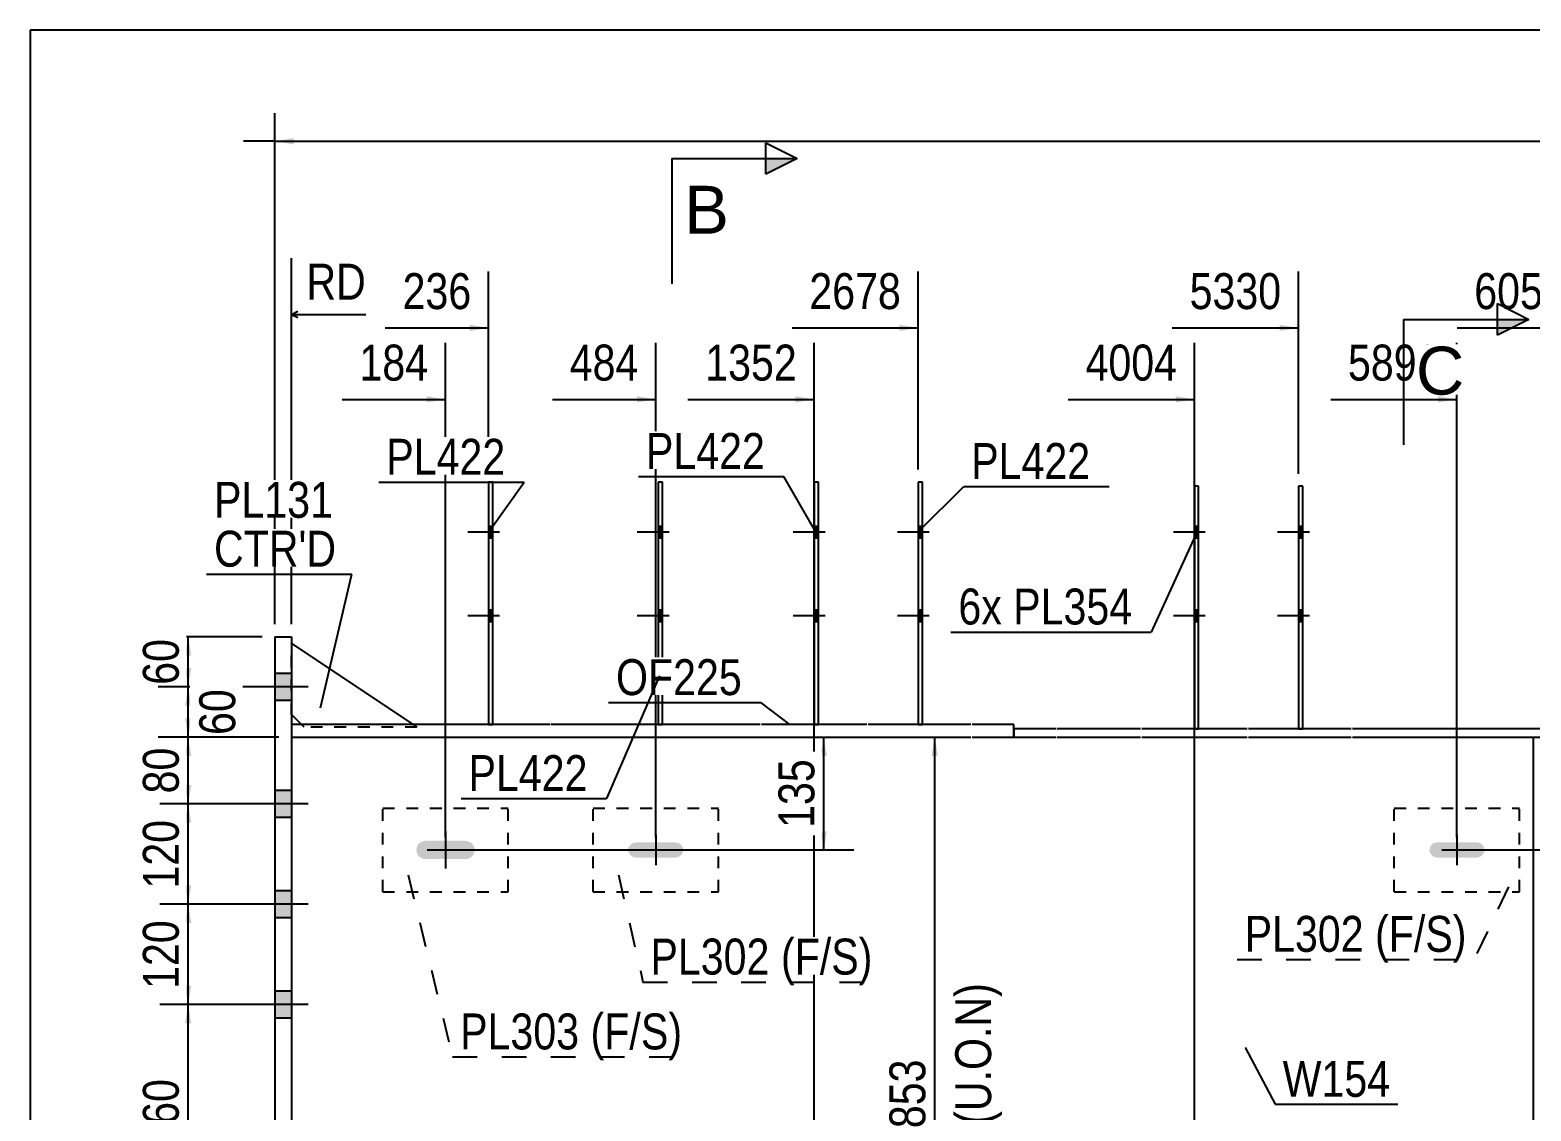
# Model space of a CAD drawing. Header units: millimetres. Extents: x -23 to 379, y -191 to 86.
# Drawn here: x -20.9 to 98.9, y 0.2 to 86.4 of the extents above; entities that cross this region are included whole.
import ezdxf

# ---------------------------------------------------------------- set-up
doc = ezdxf.new("R2010")
doc.units = ezdxf.units.MM
doc.linetypes.add('DXK_LINE_DOT1', pattern=[1.8814, 0.9407, -0.9407])
doc.linetypes.add('DXK_LINE_DOT2', pattern=[3.9198, 1.9599, -1.9599])
doc.styles.add('Arial', font='ARIAL.TTF', dxfattribs={"height": 0.2})
doc.styles.add('Arial Narrow', font='ARIALN.TTF', dxfattribs={"height": 0.2})

# ---------------------------------------------------------------- blocks, each defined once
blk = doc.blocks.new('Unknown-623515289-1211')
at = {"color": 5, "linetype": 'Continuous'}
for p, q in [((379.15, 86.38), (-20.85, 86.38)), ((-20.85, 86.38), (-20.85, -190.62))]:
    blk.add_line(p, q, dxfattribs=at)
blk = doc.blocks.new('Bolt-623515289-1319 - 1232')
at = {"linetype": 'Continuous'}
blk.add_hatch(color=3, dxfattribs=at).paths.add_polyline_path([(31.2, 20.77), (31.25, 21), (31.2, 21.23), (31.07, 21.43), (30.88, 21.56), (30.65, 21.6), (27.45, 21.6), (27.22, 21.56), (27.03, 21.43), (26.9, 21.23), (26.85, 21), (26.9, 20.77), (27.03, 20.58), (27.22, 20.45), (27.45, 20.4), (30.65, 20.4), (30.88, 20.45), (31.07, 20.58)])
at = {"color": 3, "linetype": 'Continuous'}
for p, q in [((29.05, 22.2), (29.05, 19.8)), ((27.85, 21), (30.25, 21))]:
    blk.add_line(p, q, dxfattribs=at)
blk = doc.blocks.new('Part-623515289-1740 - 1232')
at = {"color": 7, "linetype": 'DXK_LINE_DOT1'}
for p, q in [((0, 30), (0, -30)), ((0, 30), (20.62, 30)), ((20.72, 30), (37.38, 30)), ((37.48, 30), (45.88, 30)), ((45.98, 30), (54.18, 30)), ((54.28, 30), (60.95, 30)), ((61.05, 30), (67.72, 30)), ((67.82, 30), (76.22, 30)), ((76.32, 30), (84.52, 30)), ((84.62, 30), (99.03, 30)), ((0, -30), (20.62, -30)), ((20.72, -30), (37.38, -30)), ((37.48, -30), (45.88, -30)), ((45.98, -30), (54.18, -30)), ((54.28, -30), (60.95, -30)), ((61.05, -30), (67.72, -30)), ((67.82, -30), (76.22, -30)), ((76.32, -30), (84.52, -30)), ((84.62, -30), (99.03, -30))]:
    blk.add_line(p, q, dxfattribs=at)
at = {"color": 2, "linetype": 'Continuous'}
blk.add_line((99.03, 30), (99.03, -30), dxfattribs=at)
blk = doc.blocks.new('Bolt-623515289-1316 - 1232')
at = {"linetype": 'Continuous'}
for points in [[(72.35, 45.87), (72.35, 46.8), (72.02, 46.8), (72.02, 45.87)], [(72.35, 45.87), (72.35, 46.8), (72.02, 46.8), (72.02, 45.87)], [(72.35, 39.2), (72.35, 40.13), (72.02, 40.13), (72.02, 39.2)], [(72.35, 39.2), (72.35, 40.13), (72.02, 40.13), (72.02, 39.2)]]:
    blk.add_hatch(color=3, dxfattribs=at).paths.add_polyline_path(points)
at = {"color": 3, "linetype": 'Continuous'}
for p, q in [((72.35, 46.8), (72.02, 46.8)), ((72.35, 46.8), (72.02, 46.8)), ((72.88, 46.33), (70.35, 46.33)), ((72.88, 46.33), (70.35, 46.33)), ((72.35, 45.87), (72.02, 45.87)), ((72.35, 45.87), (72.02, 45.87)), ((72.88, 39.67), (70.35, 39.67)), ((72.88, 39.67), (70.35, 39.67)), ((72.35, 40.13), (72.02, 40.13)), ((72.35, 40.13), (72.02, 40.13)), ((72.35, 39.2), (72.02, 39.2)), ((72.35, 39.2), (72.02, 39.2))]:
    blk.add_line(p, q, dxfattribs=at)
blk = doc.blocks.new('Bolt-623515289-1317 - 1232')
at = {"linetype": 'Continuous'}
for points in [[(42.02, 45.87), (42.02, 46.8), (41.68, 46.8), (41.68, 45.87)], [(42.02, 45.87), (42.02, 46.8), (41.68, 46.8), (41.68, 45.87)], [(42.02, 39.2), (42.02, 40.13), (41.68, 40.13), (41.68, 39.2)], [(42.02, 39.2), (42.02, 40.13), (41.68, 40.13), (41.68, 39.2)]]:
    blk.add_hatch(color=3, dxfattribs=at).paths.add_polyline_path(points)
at = {"color": 3, "linetype": 'Continuous'}
for p, q in [((42.02, 46.8), (41.68, 46.8)), ((42.02, 46.8), (41.68, 46.8)), ((42.55, 46.33), (40.02, 46.33)), ((42.55, 46.33), (40.02, 46.33)), ((42.02, 45.87), (41.68, 45.87)), ((42.02, 45.87), (41.68, 45.87)), ((42.55, 39.67), (40.02, 39.67)), ((42.55, 39.67), (40.02, 39.67)), ((42.02, 40.13), (41.68, 40.13)), ((42.02, 40.13), (41.68, 40.13)), ((42.02, 39.2), (41.68, 39.2)), ((42.02, 39.2), (41.68, 39.2))]:
    blk.add_line(p, q, dxfattribs=at)
blk = doc.blocks.new('Bolt-623515289-1318 - 1232')
at = {"linetype": 'Continuous'}
blk.add_hatch(color=3, dxfattribs=at).paths.add_polyline_path([(14.56, 20.72), (14.62, 21), (14.56, 21.28), (14.4, 21.52), (14.16, 21.68), (13.88, 21.73), (10.68, 21.73), (10.4, 21.68), (10.16, 21.52), (10.01, 21.28), (9.95, 21), (10.01, 20.72), (10.16, 20.48), (10.4, 20.32), (10.68, 20.27), (13.88, 20.27), (14.16, 20.32), (14.4, 20.48)])
at = {"color": 3, "linetype": 'Continuous'}
for p, q in [((12.28, 22.47), (12.28, 19.53)), ((10.82, 21), (13.75, 21))]:
    blk.add_line(p, q, dxfattribs=at)
blk = doc.blocks.new('Bolt-623515289-1320 - 1232')
at = {"linetype": 'Continuous'}
blk.add_hatch(color=3, dxfattribs=at).paths.add_polyline_path([(95.1, 20.77), (95.15, 21), (95.1, 21.23), (94.97, 21.42), (94.78, 21.56), (94.55, 21.6), (91.35, 21.6), (91.12, 21.56), (90.93, 21.42), (90.8, 21.23), (90.75, 21), (90.8, 20.77), (90.93, 20.58), (91.12, 20.45), (91.35, 20.4), (94.55, 20.4), (94.78, 20.45), (94.97, 20.58)])
at = {"color": 3, "linetype": 'Continuous'}
for p, q in [((92.95, 22.2), (92.95, 19.8)), ((91.75, 21), (94.15, 21))]:
    blk.add_line(p, q, dxfattribs=at)
blk = doc.blocks.new('Bolt-623515289-1321 - 1232')
at = {"linetype": 'Continuous'}
for points in [[(-1.33, 35.07), (-1.33, 32.93), (0, 32.93), (0, 35.07)], [(-1.33, 35.07), (-1.33, 32.93), (0, 32.93), (0, 35.07)], [(-1.33, 25.73), (-1.33, 23.6), (0, 23.6), (0, 25.73)], [(-1.33, 25.73), (-1.33, 23.6), (0, 23.6), (0, 25.73)], [(-1.33, 17.73), (-1.33, 15.6), (0, 15.6), (0, 17.73)], [(-1.33, 17.73), (-1.33, 15.6), (0, 15.6), (0, 17.73)], [(-1.33, 9.73), (-1.33, 7.6), (0, 7.6), (0, 9.73)], [(-1.33, 9.73), (-1.33, 7.6), (0, 7.6), (0, 9.73)], [(-1.33, -7.6), (-1.33, -9.73), (0, -9.73), (0, -7.6)], [(-1.33, -7.6), (-1.33, -9.73), (0, -9.73), (0, -7.6)], [(-1.33, -15.6), (-1.33, -17.73), (0, -17.73), (0, -15.6)], [(-1.33, -15.6), (-1.33, -17.73), (0, -17.73), (0, -15.6)], [(-1.33, -23.6), (-1.33, -25.73), (0, -25.73), (0, -23.6)], [(-1.33, -23.6), (-1.33, -25.73), (0, -25.73), (0, -23.6)], [(-1.33, -32.93), (-1.33, -35.07), (0, -35.07), (0, -32.93)], [(-1.33, -32.93), (-1.33, -35.07), (0, -35.07), (0, -32.93)]]:
    blk.add_hatch(color=3, dxfattribs=at).paths.add_polyline_path(points)
at = {"color": 3, "linetype": 'Continuous'}
for p, q in [((0, 35.07), (-1.33, 35.07)), ((0, 35.07), (-1.33, 35.07)), ((1.32, 34), (-6.67, 34)), ((1.32, 34), (-6.67, 34)), ((0, 32.93), (-1.33, 32.93)), ((0, 32.93), (-1.33, 32.93)), ((0, 25.73), (-1.33, 25.73)), ((0, 25.73), (-1.33, 25.73)), ((1.32, 24.67), (-6.67, 24.67)), ((1.32, 24.67), (-6.67, 24.67)), ((0, 23.6), (-1.33, 23.6)), ((0, 23.6), (-1.33, 23.6)), ((0, 17.73), (-1.33, 17.73)), ((0, 17.73), (-1.33, 17.73)), ((1.32, 16.67), (-6.67, 16.67)), ((1.32, 16.67), (-6.67, 16.67)), ((0, 15.6), (-1.33, 15.6)), ((0, 15.6), (-1.33, 15.6)), ((0, 9.73), (-1.33, 9.73)), ((0, 9.73), (-1.33, 9.73)), ((1.32, 8.67), (-6.67, 8.67)), ((1.32, 8.67), (-6.67, 8.67)), ((0, 7.6), (-1.33, 7.6)), ((0, 7.6), (-1.33, 7.6)), ((0, -7.6), (-1.33, -7.6)), ((0, -7.6), (-1.33, -7.6)), ((1.32, -8.67), (-6.67, -8.67)), ((1.32, -8.67), (-6.67, -8.67)), ((0, -9.73), (-1.33, -9.73)), ((0, -9.73), (-1.33, -9.73)), ((1.32, -16.67), (-6.67, -16.67)), ((1.32, -16.67), (-6.67, -16.67)), ((0, -15.6), (-1.33, -15.6)), ((0, -15.6), (-1.33, -15.6)), ((0, -17.73), (-1.33, -17.73)), ((0, -17.73), (-1.33, -17.73)), ((0, -23.6), (-1.33, -23.6)), ((0, -23.6), (-1.33, -23.6)), ((1.32, -24.67), (-6.67, -24.67)), ((1.32, -24.67), (-6.67, -24.67)), ((0, -25.73), (-1.33, -25.73)), ((0, -25.73), (-1.33, -25.73)), ((0, -32.93), (-1.33, -32.93)), ((0, -32.93), (-1.33, -32.93)), ((1.32, -34), (-6.67, -34)), ((1.32, -34), (-6.67, -34)), ((0, -35.07), (-1.33, -35.07)), ((0, -35.07), (-1.33, -35.07))]:
    blk.add_line(p, q, dxfattribs=at)
blk = doc.blocks.new('Part-623515289-1345 - 1232')
at = {"color": 2, "linetype": 'Continuous'}
for p, q in [((20.62, 31), (0, 31)), ((0, 30), (20.62, 30)), ((37.38, 31), (20.72, 31)), ((20.72, 30), (37.38, 30)), ((45.88, 31), (37.48, 31)), ((37.48, 30), (45.88, 30)), ((54.18, 31), (45.98, 31)), ((45.98, 30), (54.18, 30)), ((57.62, 31), (54.28, 31)), ((54.28, 30), (57.62, 30)), ((57.62, 30), (57.62, 31))]:
    blk.add_line(p, q, dxfattribs=at)
at = {"color": 7, "linetype": 'DXK_LINE_DOT1'}
blk.add_line((0, 31), (0, 30), dxfattribs=at)
blk = doc.blocks.new('Part-623515289-1367 - 1232')
at = {"color": 2, "linetype": 'Continuous'}
for p, q in [((57.62, 30.67), (57.62, 30)), ((60.95, 30.67), (57.62, 30.67)), ((57.62, 30), (60.95, 30)), ((67.72, 30.67), (61.05, 30.67)), ((61.05, 30), (67.72, 30)), ((76.22, 30.67), (67.82, 30.67)), ((67.82, 30), (76.22, 30)), ((84.52, 30.67), (76.32, 30.67)), ((76.32, 30), (84.52, 30)), ((121.33, 30.67), (84.62, 30.67)), ((84.62, 30), (121.33, 30)), ((129.63, 30.67), (121.43, 30.67)), ((121.43, 30), (129.63, 30)), ((138.13, 30.67), (129.73, 30.67)), ((129.73, 30), (138.13, 30)), ((146.43, 30.67), (138.23, 30.67)), ((138.23, 30), (146.43, 30)), ((149.87, 30.67), (146.53, 30.67)), ((146.53, 30), (149.87, 30))]:
    blk.add_line(p, q, dxfattribs=at)
at = {"color": 7, "linetype": 'DXK_LINE_DOT1'}
blk.add_line((149.87, 30), (149.87, 30.67), dxfattribs=at)
blk = doc.blocks.new('Part-623515289-1722 - 1232')
at = {"color": 7, "linetype": 'DXK_LINE_DOT1'}
for p, q in [((87.95, 17.67), (87.95, 24.33)), ((87.95, 24.33), (97.95, 24.33)), ((97.95, 17.67), (97.95, 24.33)), ((87.95, 17.67), (97.95, 17.67))]:
    blk.add_line(p, q, dxfattribs=at)
blk = doc.blocks.new('Part-623515289-1661 - 1232')
at = {"color": 2, "linetype": 'Continuous'}
for p, q in [((-1.33, 38), (0, 38)), ((-1.33, 38), (-1.33, -38)), ((0, 38), (0, -38)), ((-1.33, -38), (0, -38))]:
    blk.add_line(p, q, dxfattribs=at)
blk = doc.blocks.new('Part-623515289-1839 - 1232')
at = {"color": 2, "linetype": 'Continuous'}
for p, q in [((16.05, 50.33), (15.72, 50.33)), ((15.72, 50.33), (15.72, 31)), ((16.05, 31), (16.05, 50.33))]:
    blk.add_line(p, q, dxfattribs=at)
at = {"color": 7, "linetype": 'DXK_LINE_DOT1'}
blk.add_line((15.72, 31), (16.05, 31), dxfattribs=at)
blk = doc.blocks.new('Part-623515289-1844 - 1232')
at = {"color": 2, "linetype": 'Continuous'}
for p, q in [((50.32, 50.33), (49.98, 50.33)), ((49.98, 50.33), (49.98, 31)), ((50.32, 31), (50.32, 50.33))]:
    blk.add_line(p, q, dxfattribs=at)
at = {"color": 7, "linetype": 'DXK_LINE_DOT1'}
blk.add_line((49.98, 31), (50.32, 31), dxfattribs=at)
blk = doc.blocks.new('Part-623515289-1849 - 1232')
at = {"color": 2, "linetype": 'Continuous'}
for p, q in [((80.65, 50), (80.32, 50)), ((80.32, 50), (80.32, 30.67)), ((80.65, 30.67), (80.65, 50))]:
    blk.add_line(p, q, dxfattribs=at)
at = {"color": 7, "linetype": 'DXK_LINE_DOT1'}
blk.add_line((80.32, 30.67), (80.65, 30.67), dxfattribs=at)
blk = doc.blocks.new('Part-623515289-1896 - 1232')
at = {"color": 2, "linetype": 'Continuous'}
for p, q in [((72.35, 50), (72.02, 50)), ((72.02, 50), (72.02, 30.67)), ((72.35, 30.67), (72.35, 50))]:
    blk.add_line(p, q, dxfattribs=at)
at = {"color": 7, "linetype": 'DXK_LINE_DOT1'}
blk.add_line((72.02, 30.67), (72.35, 30.67), dxfattribs=at)
blk = doc.blocks.new('Part-623515289-1901 - 1232')
at = {"color": 2, "linetype": 'Continuous'}
for p, q in [((42.02, 50.33), (41.68, 50.33)), ((41.68, 50.33), (41.68, 31)), ((42.02, 31), (42.02, 50.33))]:
    blk.add_line(p, q, dxfattribs=at)
at = {"color": 7, "linetype": 'DXK_LINE_DOT1'}
blk.add_line((41.68, 31), (42.02, 31), dxfattribs=at)
blk = doc.blocks.new('Part-623515289-1923 - 1232')
at = {"color": 7, "linetype": 'DXK_LINE_DOT1'}
for p, q in [((7.28, 17.67), (7.28, 24.33)), ((7.28, 24.33), (17.28, 24.33)), ((17.28, 17.67), (17.28, 24.33)), ((7.28, 17.67), (17.28, 17.67))]:
    blk.add_line(p, q, dxfattribs=at)
blk = doc.blocks.new('Part-623515289-1928 - 1232')
at = {"color": 7, "linetype": 'DXK_LINE_DOT1'}
for p, q in [((24.05, 17.67), (24.05, 24.33)), ((24.05, 24.33), (34.05, 24.33)), ((34.05, 17.67), (34.05, 24.33)), ((24.05, 17.67), (34.05, 17.67))]:
    blk.add_line(p, q, dxfattribs=at)
blk = doc.blocks.new('Bolt-623515289-1929 - 1232')
at = {"linetype": 'Continuous'}
for points in [[(80.65, 45.87), (80.65, 46.8), (80.32, 46.8), (80.32, 45.87)], [(80.65, 45.87), (80.65, 46.8), (80.32, 46.8), (80.32, 45.87)], [(80.65, 39.2), (80.65, 40.13), (80.32, 40.13), (80.32, 39.2)], [(80.65, 39.2), (80.65, 40.13), (80.32, 40.13), (80.32, 39.2)]]:
    blk.add_hatch(color=3, dxfattribs=at).paths.add_polyline_path(points)
at = {"color": 3, "linetype": 'Continuous'}
for p, q in [((80.65, 46.8), (80.32, 46.8)), ((80.65, 46.8), (80.32, 46.8)), ((81.18, 46.33), (78.65, 46.33)), ((81.18, 46.33), (78.65, 46.33)), ((80.65, 45.87), (80.32, 45.87)), ((80.65, 45.87), (80.32, 45.87)), ((81.18, 39.67), (78.65, 39.67)), ((81.18, 39.67), (78.65, 39.67)), ((80.65, 40.13), (80.32, 40.13)), ((80.65, 40.13), (80.32, 40.13)), ((80.65, 39.2), (80.32, 39.2)), ((80.65, 39.2), (80.32, 39.2))]:
    blk.add_line(p, q, dxfattribs=at)
blk = doc.blocks.new('Bolt-623515289-1930 - 1232')
at = {"linetype": 'Continuous'}
for points in [[(50.32, 45.87), (50.32, 46.8), (49.98, 46.8), (49.98, 45.87)], [(50.32, 45.87), (50.32, 46.8), (49.98, 46.8), (49.98, 45.87)], [(50.32, 39.2), (50.32, 40.13), (49.98, 40.13), (49.98, 39.2)], [(50.32, 39.2), (50.32, 40.13), (49.98, 40.13), (49.98, 39.2)]]:
    blk.add_hatch(color=3, dxfattribs=at).paths.add_polyline_path(points)
at = {"color": 3, "linetype": 'Continuous'}
for p, q in [((50.32, 46.8), (49.98, 46.8)), ((50.32, 46.8), (49.98, 46.8)), ((50.85, 46.33), (48.32, 46.33)), ((50.85, 46.33), (48.32, 46.33)), ((50.32, 45.87), (49.98, 45.87)), ((50.32, 45.87), (49.98, 45.87)), ((50.85, 39.67), (48.32, 39.67)), ((50.85, 39.67), (48.32, 39.67)), ((50.32, 40.13), (49.98, 40.13)), ((50.32, 40.13), (49.98, 40.13)), ((50.32, 39.2), (49.98, 39.2)), ((50.32, 39.2), (49.98, 39.2))]:
    blk.add_line(p, q, dxfattribs=at)
blk = doc.blocks.new('Bolt-623515289-1931 - 1232')
at = {"linetype": 'Continuous'}
for points in [[(16.05, 45.87), (16.05, 46.8), (15.72, 46.8), (15.72, 45.87)], [(16.05, 45.87), (16.05, 46.8), (15.72, 46.8), (15.72, 45.87)], [(16.05, 39.2), (16.05, 40.13), (15.72, 40.13), (15.72, 39.2)], [(16.05, 39.2), (16.05, 40.13), (15.72, 40.13), (15.72, 39.2)]]:
    blk.add_hatch(color=3, dxfattribs=at).paths.add_polyline_path(points)
at = {"color": 3, "linetype": 'Continuous'}
for p, q in [((16.05, 46.8), (15.72, 46.8)), ((16.05, 46.8), (15.72, 46.8)), ((16.58, 46.33), (14.05, 46.33)), ((16.58, 46.33), (14.05, 46.33)), ((16.05, 45.87), (15.72, 45.87)), ((16.05, 45.87), (15.72, 45.87)), ((16.58, 39.67), (14.05, 39.67)), ((16.58, 39.67), (14.05, 39.67)), ((16.05, 40.13), (15.72, 40.13)), ((16.05, 40.13), (15.72, 40.13)), ((16.05, 39.2), (15.72, 39.2)), ((16.05, 39.2), (15.72, 39.2))]:
    blk.add_line(p, q, dxfattribs=at)
blk = doc.blocks.new('Part-623515289-9012 - 1232')
at = {"color": 2, "linetype": 'Continuous'}
for p, q in [((0, 37.47), (9.7, 31)), ((0, 31.8), (0.8, 31))]:
    blk.add_line(p, q, dxfattribs=at)
at = {"color": 7, "linetype": 'DXK_LINE_DOT1'}
for p, q in [((0, 31.8), (0, 37.47)), ((1, 30.8), (0.8, 31)), ((10, 30.8), (1, 30.8)), ((9.7, 31), (10, 30.8))]:
    blk.add_line(p, q, dxfattribs=at)
blk = doc.blocks.new('Part-623515289-12748 - 1232')
at = {"color": 2, "linetype": 'Continuous'}
for p, q in [((29.58, 50.33), (29.25, 50.33)), ((29.25, 50.33), (29.25, 31)), ((29.58, 31), (29.58, 50.33))]:
    blk.add_line(p, q, dxfattribs=at)
at = {"color": 7, "linetype": 'DXK_LINE_DOT1'}
blk.add_line((29.25, 31), (29.58, 31), dxfattribs=at)
blk = doc.blocks.new('Bolt-623515289-12749 - 1232')
at = {"linetype": 'Continuous'}
for points in [[(29.58, 45.87), (29.58, 46.8), (29.25, 46.8), (29.25, 45.87)], [(29.58, 45.87), (29.58, 46.8), (29.25, 46.8), (29.25, 45.87)], [(29.58, 39.2), (29.58, 40.13), (29.25, 40.13), (29.25, 39.2)], [(29.58, 39.2), (29.58, 40.13), (29.25, 40.13), (29.25, 39.2)]]:
    blk.add_hatch(color=3, dxfattribs=at).paths.add_polyline_path(points)
at = {"color": 3, "linetype": 'Continuous'}
for p, q in [((29.58, 46.8), (29.25, 46.8)), ((29.58, 46.8), (29.25, 46.8)), ((30.12, 46.33), (27.58, 46.33)), ((30.12, 46.33), (27.58, 46.33)), ((29.58, 45.87), (29.25, 45.87)), ((29.58, 45.87), (29.25, 45.87)), ((30.12, 39.67), (27.58, 39.67)), ((30.12, 39.67), (27.58, 39.67)), ((29.58, 40.13), (29.25, 40.13)), ((29.58, 40.13), (29.25, 40.13)), ((29.58, 39.2), (29.25, 39.2)), ((29.58, 39.2), (29.25, 39.2))]:
    blk.add_line(p, q, dxfattribs=at)
blk = doc.blocks.new('StraightDimension-623515289-12072 - 1232')
at = {"linetype": 'Continuous'}
blk.add_hatch(color=7, dxfattribs=at).paths.add_polyline_path([(10.78, 57.18), (12.28, 56.93), (10.78, 56.68)])
at = {"color": 7, "linetype": 'Continuous'}
for p, q in [((0.5, 63.43), (0, 63.68)), ((5.93, 63.68), (0, 63.68)), ((12.28, 22), (12.28, 61.43)), ((4.05, 56.93), (12.28, 56.93))]:
    blk.add_line(p, q, dxfattribs=at)
at = {"color": 0, "linetype": 'Continuous'}
blk.add_wipeout([(6.53, 64.28), (6.53, 68.48), (0.59, 68.48), (0.59, 64.28)], dxfattribs=at)
at = {"color": 0}
blk.add_wipeout([(11.51, 57.83), (11.51, 62.03), (4.82, 62.03), (4.82, 57.83)], dxfattribs=at)
at = {"color": 7, "linetype": 'Continuous'}
for p, q in [((0, 39), (0, 68.18)), ((0.5, 63.93), (0, 63.68))]:
    blk.add_line(p, q, dxfattribs=at)
at = {"color": 3, "linetype": 'Continuous', "style": 'Arial Narrow'}
blk.add_text('RD', height=2.863, dxfattribs=at).set_placement((1.19, 64.88))
at = {"color": 3, "style": 'Arial Narrow'}
blk.add_text('184', height=2.863, dxfattribs=at).set_placement((5.42, 58.43))
blk = doc.blocks.new('StraightDimension-623515289-12071 - 1232')
at = {"linetype": 'Continuous'}
blk.add_hatch(color=7, dxfattribs=at).paths.add_polyline_path([(14.22, 62.88), (15.72, 62.63), (14.22, 62.38)])
at = {"color": 7, "linetype": 'Continuous'}
for p, q in [((15.72, 51.33), (15.72, 67.13)), ((7.48, 62.63), (15.72, 62.63))]:
    blk.add_line(p, q, dxfattribs=at)
at = {"color": 0}
blk.add_wipeout([(14.94, 63.53), (14.94, 67.73), (8.26, 67.73), (8.26, 63.53)], dxfattribs=at)
at = {"color": 3, "style": 'Arial Narrow'}
blk.add_text('236', height=2.863, dxfattribs=at).set_placement((8.86, 64.13))
blk = doc.blocks.new('StraightDimension-623515289-12068 - 1232')
at = {"linetype": 'Continuous'}
blk.add_hatch(color=7, dxfattribs=at).paths.add_polyline_path([(48.48, 62.88), (49.98, 62.63), (48.48, 62.38)])
at = {"color": 7, "linetype": 'Continuous'}
for p, q in [((49.98, 51.33), (49.98, 67.13)), ((39.92, 62.63), (49.98, 62.63))]:
    blk.add_line(p, q, dxfattribs=at)
at = {"color": 0}
blk.add_wipeout([(49.21, 63.53), (49.21, 67.73), (40.7, 67.73), (40.7, 63.53)], dxfattribs=at)
at = {"color": 3, "style": 'Arial Narrow'}
blk.add_text('2678', height=2.863, dxfattribs=at).set_placement((41.3, 64.13))
blk = doc.blocks.new('StraightDimension-623515289-7501 - 1232')
at = {"linetype": 'Continuous'}
for points in [[(-8.49, 36.5), (-8.24, 38), (-7.99, 36.5)], [(-7.99, 35.5), (-8.24, 34), (-8.49, 35.5)]]:
    blk.add_hatch(color=7, dxfattribs=at).paths.add_polyline_path(points)
at = {"color": 7, "linetype": 'Continuous'}
for p, q in [((-2.33, 38), (-10.49, 38)), ((-8.24, 34), (-8.24, 38)), ((-1, 34), (-10.49, 34))]:
    blk.add_line(p, q, dxfattribs=at)
at = {"color": 0}
blk.add_wipeout([(-8.39, 38.43), (-12.59, 38.43), (-12.59, 33.57), (-8.39, 33.57)], dxfattribs=at)
at = {"color": 3, "style": 'Arial Narrow'}
blk.add_text('60', height=2.863, rotation=90.0002, dxfattribs=at).set_placement((-8.99, 34.17))
blk = doc.blocks.new('StraightDimension-623515289-7506 - 1232')
at = {"linetype": 'Continuous'}
for points in [[(-8.49, 7.17), (-8.24, 8.67), (-7.99, 7.17)], [(-7.99, -7.17), (-8.24, -8.67), (-8.49, -7.17)]]:
    blk.add_hatch(color=7, dxfattribs=at).paths.add_polyline_path(points)
at = {"color": 7, "linetype": 'Continuous'}
for p, q in [((-1, 8.67), (-10.49, 8.67)), ((-8.24, -8.67), (-8.24, 8.67)), ((-1, -8.67), (-10.49, -8.67))]:
    blk.add_line(p, q, dxfattribs=at)
at = {"color": 0}
blk.add_wipeout([(-8.39, 3.34), (-12.59, 3.34), (-12.59, -3.34), (-8.39, -3.34)], dxfattribs=at)
at = {"color": 3, "style": 'Arial Narrow'}
blk.add_text('260', height=2.863, rotation=90.0002, dxfattribs=at).set_placement((-8.99, -2.74))
blk = doc.blocks.new('StraightDimension-623515289-12069 - 1232')
at = {"linetype": 'Continuous'}
blk.add_hatch(color=7, dxfattribs=at).paths.add_polyline_path([(40.18, 57.18), (41.68, 56.93), (40.18, 56.68)])
at = {"color": 7, "linetype": 'Continuous'}
for p, q in [((41.68, -24.33), (41.68, 61.43)), ((31.62, 56.93), (41.68, 56.93))]:
    blk.add_line(p, q, dxfattribs=at)
at = {"color": 0}
blk.add_wipeout([(40.91, 57.83), (40.91, 62.03), (32.4, 62.03), (32.4, 57.83)], dxfattribs=at)
at = {"color": 3, "style": 'Arial Narrow'}
blk.add_text('1352', height=2.863, dxfattribs=at).set_placement((33, 58.43))
blk = doc.blocks.new('StraightDimension-623515289-2644 - 1232')
at = {"linetype": 'Continuous'}
blk.add_hatch(color=7, dxfattribs=at).paths.add_polyline_path([(0.17, 77.26), (-1.33, 77.51), (0.17, 77.76)])
at = {"color": 7, "linetype": 'Continuous'}
for p, q in [((-1.33, 39), (-1.33, 79.76)), ((-1.33, 77.51), (-3.83, 77.51)), ((-1.33, 77.51), (350.63, 77.51))]:
    blk.add_line(p, q, dxfattribs=at)
blk = doc.blocks.new('StraightDimension-623515289-2198 - 1232')
at = {"linetype": 'Continuous'}
for points in [[(51.05, 28.5), (51.3, 30), (51.55, 28.5)], [(51.55, -25.37), (51.3, -26.87), (51.05, -25.37)]]:
    blk.add_hatch(color=7, dxfattribs=at).paths.add_polyline_path(points)
at = {"color": 7, "linetype": 'Continuous'}
for p, q in [((43.42, 30), (53.7, 30)), ((51.3, -26.87), (51.3, 30)), ((43.4, -26.87), (53.7, -26.87))]:
    blk.add_line(p, q, dxfattribs=at)
at = {"color": 0, "linetype": 'Continuous'}
blk.add_wipeout([(56.4, 11.02), (52.2, 11.02), (52.2, -7.89), (56.4, -7.89)], dxfattribs=at)
at = {"color": 3, "linetype": 'Continuous', "style": 'Arial Narrow'}
blk.add_text('TYP(U.O.N)', height=2.863, rotation=90.0002, dxfattribs=at).set_placement((55.8, -7.29))
at = {"color": 0}
blk.add_wipeout([(51.15, 4.91), (46.95, 4.91), (46.95, -1.78), (51.15, -1.78)], dxfattribs=at)
at = {"color": 3, "style": 'Arial Narrow'}
blk.add_text('853', height=2.863, rotation=90.0002, dxfattribs=at).set_placement((50.55, -1.18))
blk = doc.blocks.new('StraightDimension-623515289-2211 - 1232')
at = {"linetype": 'Continuous'}
for points in [[(42.2, 28.5), (42.45, 30), (42.7, 28.5)], [(42.7, 22.5), (42.45, 21), (42.2, 22.5)]]:
    blk.add_hatch(color=7, dxfattribs=at).paths.add_polyline_path(points)
at = {"color": 7, "linetype": 'Continuous'}
for p, q in [((13.28, 30), (44.85, 30)), ((42.45, 21), (42.45, 30)), ((13.28, 21), (44.85, 21))]:
    blk.add_line(p, q, dxfattribs=at)
at = {"color": 0}
blk.add_wipeout([(42.3, 28.84), (38.1, 28.84), (38.1, 22.16), (42.3, 22.16)], dxfattribs=at)
at = {"color": 3, "style": 'Arial Narrow'}
blk.add_text('135', height=2.863, rotation=90.0002, dxfattribs=at).set_placement((41.7, 22.76))
blk = doc.blocks.new('StraightDimension-623515289-2239 - 1232')
at = {"linetype": 'Continuous'}
for points in [[(143.75, 28.5), (144, 30), (144.25, 28.5)], [(144.25, 22.5), (144, 21), (143.75, 22.5)]]:
    blk.add_hatch(color=7, dxfattribs=at).paths.add_polyline_path(points)
at = {"color": 7, "linetype": 'Continuous'}
for p, q in [((93.95, 30), (146.4, 30)), ((144, 21), (144, 30)), ((93.95, 21), (146.4, 21))]:
    blk.add_line(p, q, dxfattribs=at)
at = {"color": 0}
blk.add_wipeout([(143.85, 28.84), (139.65, 28.84), (139.65, 22.16), (143.85, 22.16)], dxfattribs=at)
at = {"color": 3, "style": 'Arial Narrow'}
blk.add_text('135', height=2.863, rotation=90.0002, dxfattribs=at).set_placement((143.25, 22.76))
blk = doc.blocks.new('StraightDimension-623515289-7502 - 1232')
at = {"linetype": 'Continuous'}
for points in [[(-8.49, 32.5), (-8.24, 34), (-7.99, 32.5)], [(-7.99, 31.5), (-8.24, 30), (-8.49, 31.5)]]:
    blk.add_hatch(color=7, dxfattribs=at).paths.add_polyline_path(points)
at = {"color": 7, "linetype": 'Continuous'}
for p, q in [((-1, 34), (-10.64, 34)), ((-8.24, 30), (-8.24, 34)), ((-1, 30), (-10.64, 30))]:
    blk.add_line(p, q, dxfattribs=at)
at = {"color": 0}
blk.add_wipeout([(-3.89, 34.43), (-8.09, 34.43), (-8.09, 29.57), (-3.89, 29.57)], dxfattribs=at)
at = {"color": 3, "style": 'Arial Narrow'}
blk.add_text('60', height=2.863, rotation=90.0002, dxfattribs=at).set_placement((-4.49, 30.17))
blk = doc.blocks.new('StraightDimension-623515289-7503 - 1232')
at = {"linetype": 'Continuous'}
for points in [[(-8.49, 28.5), (-8.24, 30), (-7.99, 28.5)], [(-7.99, 26.17), (-8.24, 24.67), (-8.49, 26.17)]]:
    blk.add_hatch(color=7, dxfattribs=at).paths.add_polyline_path(points)
at = {"color": 7, "linetype": 'Continuous'}
for p, q in [((-1, 30), (-10.49, 30)), ((-8.24, 24.67), (-8.24, 30)), ((-1, 24.67), (-10.49, 24.67))]:
    blk.add_line(p, q, dxfattribs=at)
at = {"color": 0}
blk.add_wipeout([(-8.39, 29.76), (-12.59, 29.76), (-12.59, 24.91), (-8.39, 24.91)], dxfattribs=at)
at = {"color": 3, "style": 'Arial Narrow'}
blk.add_text('80', height=2.863, rotation=90.0002, dxfattribs=at).set_placement((-8.99, 25.51))
blk = doc.blocks.new('StraightDimension-623515289-7504 - 1232')
at = {"linetype": 'Continuous'}
for points in [[(-8.49, 23.17), (-8.24, 24.67), (-7.99, 23.17)], [(-7.99, 18.17), (-8.24, 16.67), (-8.49, 18.17)]]:
    blk.add_hatch(color=7, dxfattribs=at).paths.add_polyline_path(points)
at = {"color": 7, "linetype": 'Continuous'}
for p, q in [((-1, 24.67), (-10.49, 24.67)), ((-8.24, 16.67), (-8.24, 24.67)), ((-1, 16.67), (-10.49, 16.67))]:
    blk.add_line(p, q, dxfattribs=at)
at = {"color": 0}
blk.add_wipeout([(-8.39, 24.01), (-12.59, 24.01), (-12.59, 17.32), (-8.39, 17.32)], dxfattribs=at)
at = {"color": 3, "style": 'Arial Narrow'}
blk.add_text('120', height=2.863, rotation=90.0002, dxfattribs=at).set_placement((-8.99, 17.92))
blk = doc.blocks.new('StraightDimension-623515289-7505 - 1232')
at = {"linetype": 'Continuous'}
for points in [[(-8.49, 15.17), (-8.24, 16.67), (-7.99, 15.17)], [(-7.99, 10.17), (-8.24, 8.67), (-8.49, 10.17)]]:
    blk.add_hatch(color=7, dxfattribs=at).paths.add_polyline_path(points)
at = {"color": 7, "linetype": 'Continuous'}
for p, q in [((-1, 16.67), (-10.49, 16.67)), ((-8.24, 8.67), (-8.24, 16.67)), ((-1, 8.67), (-10.49, 8.67))]:
    blk.add_line(p, q, dxfattribs=at)
at = {"color": 0}
blk.add_wipeout([(-8.39, 16.01), (-12.59, 16.01), (-12.59, 9.32), (-8.39, 9.32)], dxfattribs=at)
at = {"color": 3, "style": 'Arial Narrow'}
blk.add_text('120', height=2.863, rotation=90.0002, dxfattribs=at).set_placement((-8.99, 9.92))
blk = doc.blocks.new('StraightDimension-623515289-12064 - 1232')
at = {"linetype": 'Continuous'}
blk.add_hatch(color=7, dxfattribs=at).paths.add_polyline_path([(101.52, 62.88), (103.02, 62.63), (101.52, 62.38)])
at = {"color": 7, "linetype": 'Continuous'}
for p, q in [((103.02, -24.33), (103.02, 67.13)), ((92.96, 62.63), (103.02, 62.63))]:
    blk.add_line(p, q, dxfattribs=at)
at = {"color": 0}
blk.add_wipeout([(102.24, 63.53), (102.24, 67.73), (93.73, 67.73), (93.73, 63.53)], dxfattribs=at)
at = {"color": 3, "style": 'Arial Narrow'}
blk.add_text('6050', height=2.863, dxfattribs=at).set_placement((94.33, 64.13))
blk = doc.blocks.new('StraightDimension-623515289-12065 - 1232')
at = {"linetype": 'Continuous'}
blk.add_hatch(color=7, dxfattribs=at).paths.add_polyline_path([(91.45, 57.18), (92.95, 56.93), (91.45, 56.68)])
at = {"color": 7, "linetype": 'Continuous'}
for p, q in [((92.95, 22), (92.95, 61.43)), ((82.89, 56.93), (92.95, 56.93))]:
    blk.add_line(p, q, dxfattribs=at)
at = {"color": 0}
blk.add_wipeout([(92.18, 57.83), (92.18, 62.03), (83.66, 62.03), (83.66, 57.83)], dxfattribs=at)
at = {"color": 3, "style": 'Arial Narrow'}
blk.add_text('5899', height=2.863, dxfattribs=at).set_placement((84.26, 58.43))
blk = doc.blocks.new('StraightDimension-623515289-12066 - 1232')
at = {"linetype": 'Continuous'}
blk.add_hatch(color=7, dxfattribs=at).paths.add_polyline_path([(78.82, 62.88), (80.32, 62.63), (78.82, 62.38)])
at = {"color": 7, "linetype": 'Continuous'}
for p, q in [((80.32, 51), (80.32, 67.13)), ((70.25, 62.63), (80.32, 62.63))]:
    blk.add_line(p, q, dxfattribs=at)
at = {"color": 0}
blk.add_wipeout([(79.54, 63.53), (79.54, 67.73), (71.03, 67.73), (71.03, 63.53)], dxfattribs=at)
at = {"color": 3, "style": 'Arial Narrow'}
blk.add_text('5330', height=2.863, dxfattribs=at).set_placement((71.63, 64.13))
blk = doc.blocks.new('StraightDimension-623515289-12067 - 1232')
at = {"linetype": 'Continuous'}
blk.add_hatch(color=7, dxfattribs=at).paths.add_polyline_path([(70.52, 57.18), (72.02, 56.93), (70.52, 56.68)])
at = {"color": 7, "linetype": 'Continuous'}
for p, q in [((72.02, -24.33), (72.02, 61.43)), ((61.95, 56.93), (72.02, 56.93))]:
    blk.add_line(p, q, dxfattribs=at)
at = {"color": 0}
blk.add_wipeout([(71.24, 57.83), (71.24, 62.03), (62.73, 62.03), (62.73, 57.83)], dxfattribs=at)
at = {"color": 3, "style": 'Arial Narrow'}
blk.add_text('4004', height=2.863, dxfattribs=at).set_placement((63.33, 58.43))
blk = doc.blocks.new('StraightDimension-623515289-12070 - 1232')
at = {"linetype": 'Continuous'}
blk.add_hatch(color=7, dxfattribs=at).paths.add_polyline_path([(27.55, 57.18), (29.05, 56.93), (27.55, 56.68)])
at = {"color": 7, "linetype": 'Continuous'}
for p, q in [((29.05, 22), (29.05, 61.43)), ((20.82, 56.93), (29.05, 56.93))]:
    blk.add_line(p, q, dxfattribs=at)
at = {"color": 0}
blk.add_wipeout([(28.28, 57.83), (28.28, 62.03), (21.59, 62.03), (21.59, 57.83)], dxfattribs=at)
at = {"color": 3, "style": 'Arial Narrow'}
blk.add_text('484', height=2.863, dxfattribs=at).set_placement((22.19, 58.43))
blk = doc.blocks.new('Mark-623515289-1736 - 1232')
at = {"color": 7, "linetype": 'Continuous'}
for p, q in [((76.06, 5.24), (78.45, 0.72)), ((78.45, 0.72), (88.24, 0.72))]:
    blk.add_line(p, q, dxfattribs=at)
at = {"color": 0}
blk.add_wipeout([(87.64, 1.32), (87.64, 4.32), (79.05, 4.32), (79.05, 1.32)], dxfattribs=at)
blk.add_wipeout([(87.64, 1.32), (87.64, 4.32), (79.05, 4.32), (79.05, 1.32)], dxfattribs=at)
at = {"color": 3, "style": 'Arial Narrow'}
blk.add_text('W154', height=2.863, dxfattribs=at).set_placement((79.05, 1.32))
blk = doc.blocks.new('Mark-623515289-1718 - 1232')
at = {"color": 7, "linetype": 'DXK_LINE_DOT2'}
for p in [(97.06, 18.05), (75.42, 12.28)]:
    blk.add_line(p, (94.32, 12.28), dxfattribs=at)
at = {"color": 0}
for points in [[(85.52, 12.88), (85.52, 15.88), (76.02, 15.88), (76.02, 12.88)], [(93.72, 12.88), (93.72, 15.88), (86.42, 15.88), (86.42, 12.88)]]:
    blk.add_wipeout(points, dxfattribs=at)
for points in [[(85.52, 12.88), (85.52, 15.88), (76.02, 15.88), (76.02, 12.88)], [(93.72, 12.88), (93.72, 15.88), (86.42, 15.88), (86.42, 12.88)]]:
    blk.add_wipeout(points, dxfattribs=at)
at = {"color": 3, "style": 'Arial Narrow'}
for s, p in [('PL302', (76.02, 12.88)), ('(F/', (86.42, 12.88)), ('S)', (90.43, 12.88))]:
    blk.add_text(s, height=2.863, dxfattribs=at).set_placement(p)
blk = doc.blocks.new('Mark-623515289-1341 - 1232')
at = {"color": 7, "linetype": 'Continuous'}
for p in [(25.28, 32.75), (39.75, 31)]:
    blk.add_line(p, (37.43, 32.75), dxfattribs=at)
at = {"color": 0}
blk.add_wipeout([(35.93, 33.35), (35.93, 36.35), (25.88, 36.35), (25.88, 33.35)], dxfattribs=at)
blk.add_wipeout([(35.93, 33.35), (35.93, 36.35), (25.88, 36.35), (25.88, 33.35)], dxfattribs=at)
at = {"color": 3, "style": 'Arial Narrow'}
blk.add_text('OF225', height=2.863, dxfattribs=at).set_placement((25.88, 33.35))
blk = doc.blocks.new('Mark-623515289-1835 - 1232')
at = {"color": 7, "linetype": 'Continuous'}
for p in [(6.96, 50.32), (15.8, 46.44)]:
    blk.add_line(p, (18.56, 50.32), dxfattribs=at)
at = {"color": 0}
blk.add_wipeout([(17.06, 50.92), (17.06, 53.92), (7.56, 53.92), (7.56, 50.92)], dxfattribs=at)
blk.add_wipeout([(17.06, 50.92), (17.06, 53.92), (7.56, 53.92), (7.56, 50.92)], dxfattribs=at)
at = {"color": 3, "style": 'Arial Narrow'}
blk.add_text('PL422', height=2.863, dxfattribs=at).set_placement((7.56, 50.92))
blk = doc.blocks.new('Mark-623515289-1840 - 1232')
at = {"color": 7, "linetype": 'Continuous'}
for p, q in [((50.07, 46.45), (53.61, 49.98)), ((53.61, 49.98), (65.21, 49.98))]:
    blk.add_line(p, q, dxfattribs=at)
at = {"color": 0}
blk.add_wipeout([(63.71, 50.58), (63.71, 53.58), (54.21, 53.58), (54.21, 50.58)], dxfattribs=at)
blk.add_wipeout([(63.71, 50.58), (63.71, 53.58), (54.21, 53.58), (54.21, 50.58)], dxfattribs=at)
at = {"color": 3, "style": 'Arial Narrow'}
blk.add_text('PL422', height=2.863, dxfattribs=at).set_placement((54.21, 50.58))
blk = doc.blocks.new('Mark-623515289-1897 - 1232')
at = {"color": 7, "linetype": 'Continuous'}
for p in [(27.67, 50.78), (41.77, 46.45)]:
    blk.add_line(p, (39.27, 50.78), dxfattribs=at)
at = {"color": 0}
blk.add_wipeout([(37.77, 51.38), (37.77, 54.38), (28.27, 54.38), (28.27, 51.38)], dxfattribs=at)
blk.add_wipeout([(37.77, 51.38), (37.77, 54.38), (28.27, 54.38), (28.27, 51.38)], dxfattribs=at)
at = {"color": 3, "style": 'Arial Narrow'}
blk.add_text('PL422', height=2.863, dxfattribs=at).set_placement((28.27, 51.38))
blk = doc.blocks.new('Mark-623515289-1919 - 1232')
at = {"color": 7, "linetype": 'DXK_LINE_DOT2'}
for p, q in [((9.3, 19.02), (12.85, 4.5)), ((12.85, 4.5), (31.75, 4.5))]:
    blk.add_line(p, q, dxfattribs=at)
at = {"color": 0}
for points in [[(22.95, 5.1), (22.95, 8.1), (13.45, 8.1), (13.45, 5.1)], [(31.15, 5.1), (31.15, 8.1), (23.85, 8.1), (23.85, 5.1)]]:
    blk.add_wipeout(points, dxfattribs=at)
for points in [[(22.95, 5.1), (22.95, 8.1), (13.45, 8.1), (13.45, 5.1)], [(31.15, 5.1), (31.15, 8.1), (23.85, 8.1), (23.85, 5.1)]]:
    blk.add_wipeout(points, dxfattribs=at)
at = {"color": 3, "style": 'Arial Narrow'}
for s, p in [('PL303', (13.45, 5.1)), ('(F/', (23.85, 5.1)), ('S)', (27.87, 5.1))]:
    blk.add_text(s, height=2.863, dxfattribs=at).set_placement(p)
blk = doc.blocks.new('Mark-623515289-1924 - 1232')
at = {"color": 7, "linetype": 'DXK_LINE_DOT2'}
for p, q in [((26.07, 19.02), (28.03, 10.47)), ((28.03, 10.47), (46.93, 10.47))]:
    blk.add_line(p, q, dxfattribs=at)
at = {"color": 0}
for points in [[(38.14, 11.07), (38.14, 14.07), (28.63, 14.07), (28.63, 11.07)], [(46.33, 11.07), (46.33, 14.07), (39.04, 14.07), (39.04, 11.07)]]:
    blk.add_wipeout(points, dxfattribs=at)
for points in [[(38.14, 11.07), (38.14, 14.07), (28.63, 14.07), (28.63, 11.07)], [(46.33, 11.07), (46.33, 14.07), (39.04, 14.07), (39.04, 11.07)]]:
    blk.add_wipeout(points, dxfattribs=at)
at = {"color": 3, "style": 'Arial Narrow'}
for s, p in [('PL302', (28.63, 11.07)), ('(F/', (39.04, 11.07)), ('S)', (43.05, 11.07))]:
    blk.add_text(s, height=2.863, dxfattribs=at).set_placement(p)
blk = doc.blocks.new('SectionMark-623515289-2654 - 1232')
at = {"linetype": 'Continuous'}
for points in [[(37.83, 74.89), (37.83, 76.14), (40.33, 76.14)], [(37.83, -41.69), (37.83, -40.44), (40.33, -41.69)]]:
    blk.add_hatch(color=30, dxfattribs=at).paths.add_polyline_path(points)
at = {"color": 30, "linetype": 'Continuous'}
for p, q in [((37.83, 74.89), (37.83, 77.39)), ((37.83, 77.39), (40.33, 76.14)), ((30.33, 76.14), (30.33, 66.14)), ((30.33, 76.14), (40.33, 76.14)), ((40.33, 76.14), (37.83, 74.89)), ((30.33, -41.69), (30.33, -31.69)), ((40.33, -41.69), (37.83, -40.44)), ((37.83, -40.44), (37.83, -42.94)), ((30.33, -41.69), (40.33, -41.69)), ((40.33, -41.69), (37.83, -42.94))]:
    blk.add_line(p, q, dxfattribs=at)
at = {"color": 0, "linetype": 'Continuous'}
for points in [[(34.88, 70.14), (34.88, 74.14), (31.33, 74.14), (31.33, 70.14)], [(34.88, -39.69), (34.88, -35.69), (31.33, -35.69), (31.33, -39.69)]]:
    blk.add_wipeout(points, dxfattribs=at)
at = {"color": 96, "linetype": 'Continuous', "style": 'Arial'}
for p in [(31.33, 70.14), (31.33, -39.69)]:
    blk.add_text('B', height=3.82, dxfattribs=at).set_placement(p)
blk = doc.blocks.new('MarkSet-623515289-2701 - 1232')
at = {"color": 7, "linetype": 'Continuous'}
for p in [(72.1, 46.11), (52.59, 38.38)]:
    blk.add_line(p, (68.57, 38.38), dxfattribs=at)
at = {"color": 0}
for points in [[(56.66, 38.98), (56.66, 41.98), (53.19, 41.98), (53.19, 38.98)], [(67.07, 38.98), (67.07, 41.98), (57.56, 41.98), (57.56, 38.98)]]:
    blk.add_wipeout(points, dxfattribs=at)
for points in [[(56.66, 38.98), (56.66, 41.98), (53.19, 41.98), (53.19, 38.98)], [(67.07, 38.98), (67.07, 41.98), (57.56, 41.98), (57.56, 38.98)]]:
    blk.add_wipeout(points, dxfattribs=at)
at = {"color": 3, "style": 'Arial Narrow'}
for s, p in [('6x', (53.19, 38.98)), ('PL354', (57.56, 38.98))]:
    blk.add_text(s, height=2.863, dxfattribs=at).set_placement(p)
blk = doc.blocks.new('SectionMark-623515289-7781 - 1232')
at = {"linetype": 'Continuous'}
for points in [[(96.18, 62.06), (96.18, 63.31), (98.68, 63.31)], [(96.18, -44.09), (96.18, -42.84), (98.68, -44.09)]]:
    blk.add_hatch(color=30, dxfattribs=at).paths.add_polyline_path(points)
at = {"color": 30, "linetype": 'Continuous'}
for p, q in [((96.18, 62.06), (96.18, 64.56)), ((96.18, 64.56), (98.68, 63.31)), ((88.68, 63.31), (88.68, 53.31)), ((88.68, 63.31), (98.68, 63.31)), ((98.68, 63.31), (96.18, 62.06)), ((88.68, -44.09), (88.68, -34.09)), ((98.68, -44.09), (96.18, -42.84)), ((96.18, -42.84), (96.18, -45.34)), ((88.68, -44.09), (98.68, -44.09)), ((98.68, -44.09), (96.18, -45.34))]:
    blk.add_line(p, q, dxfattribs=at)
at = {"color": 0, "linetype": 'Continuous'}
for points in [[(93.53, 57.31), (93.53, 61.31), (89.68, 61.31), (89.68, 57.31)], [(93.53, -42.09), (93.53, -38.09), (89.68, -38.09), (89.68, -42.09)]]:
    blk.add_wipeout(points, dxfattribs=at)
at = {"color": 96, "linetype": 'Continuous', "style": 'Arial'}
for p in [(89.68, 57.31), (89.68, -42.09)]:
    blk.add_text('C', height=3.82, dxfattribs=at).set_placement(p)
blk = doc.blocks.new('Mark-623515289-9036 - 1232')
at = {"color": 7, "linetype": 'Continuous'}
for p in [(-6.78, 42.99), (2.3, 32.34)]:
    blk.add_line(p, (4.82, 42.99), dxfattribs=at)
at = {"color": 0}
for points in [[(3.32, 47.49), (3.32, 50.49), (-6.18, 50.49), (-6.18, 47.49)], [(3.57, 43.59), (3.57, 46.59), (-6.18, 46.59), (-6.18, 43.59)]]:
    blk.add_wipeout(points, dxfattribs=at)
for points in [[(3.32, 47.49), (3.32, 50.49), (-6.18, 50.49), (-6.18, 47.49)], [(3.57, 43.59), (3.57, 46.59), (-6.18, 46.59), (-6.18, 43.59)]]:
    blk.add_wipeout(points, dxfattribs=at)
at = {"color": 3, "style": 'Arial Narrow'}
blk.add_text('PL131', height=2.863, dxfattribs=at).set_placement((-6.18, 47.49))
at = {"color": 1, "style": 'Arial Narrow'}
blk.add_text("CTR'D", height=2.863, dxfattribs=at).set_placement((-6.18, 43.59))
blk = doc.blocks.new('Mark-623515289-12758 - 1232')
at = {"color": 7, "linetype": 'Continuous'}
for p in [(29.34, 34.89), (13.52, 25.1)]:
    blk.add_line(p, (25.12, 25.1), dxfattribs=at)
at = {"color": 0}
blk.add_wipeout([(23.62, 25.7), (23.62, 28.7), (14.12, 28.7), (14.12, 25.7)], dxfattribs=at)
blk.add_wipeout([(23.62, 25.7), (23.62, 28.7), (14.12, 28.7), (14.12, 25.7)], dxfattribs=at)
at = {"color": 3, "style": 'Arial Narrow'}
blk.add_text('PL422', height=2.863, dxfattribs=at).set_placement((14.12, 25.7))

msp = doc.modelspace()

# ---------------------------------------------------------------- block references
for name in ['Unknown-623515289-1211', 'Part-623515289-1839 - 1232', 'Part-623515289-12748 - 1232', 'Part-623515289-1901 - 1232', 'Part-623515289-1844 - 1232', 'Part-623515289-1896 - 1232', 'Part-623515289-1849 - 1232', 'Bolt-623515289-1931 - 1232', 'Bolt-623515289-12749 - 1232', 'Bolt-623515289-1317 - 1232', 'Bolt-623515289-1930 - 1232', 'Bolt-623515289-1316 - 1232', 'Bolt-623515289-1929 - 1232', 'Part-623515289-1661 - 1232', 'Part-623515289-9012 - 1232', 'Bolt-623515289-1321 - 1232', 'Part-623515289-1345 - 1232', 'Part-623515289-1740 - 1232', 'Part-623515289-1367 - 1232', 'Part-623515289-1923 - 1232', 'Part-623515289-1928 - 1232', 'Part-623515289-1722 - 1232', 'Bolt-623515289-1318 - 1232', 'Bolt-623515289-1319 - 1232', 'Bolt-623515289-1320 - 1232']:
    msp.add_blockref(name, (0, 0))

# ---------------------------------------------------------------- next in the draw order: block references
for name in ['StraightDimension-623515289-12072 - 1232', 'StraightDimension-623515289-12068 - 1232', 'StraightDimension-623515289-7501 - 1232', 'StraightDimension-623515289-2198 - 1232', 'StraightDimension-623515289-2239 - 1232', 'StraightDimension-623515289-7506 - 1232', 'Mark-623515289-1736 - 1232']:
    msp.add_blockref(name, (0, 0))

# ---------------------------------------------------------------- next in the draw order: block references
for name in ['StraightDimension-623515289-12071 - 1232', 'StraightDimension-623515289-12069 - 1232', 'StraightDimension-623515289-7502 - 1232']:
    msp.add_blockref(name, (0, 0))

# ---------------------------------------------------------------- next in the draw order: block references
for name in ['StraightDimension-623515289-2644 - 1232', 'StraightDimension-623515289-7503 - 1232', 'StraightDimension-623515289-2211 - 1232', 'Mark-623515289-1919 - 1232']:
    msp.add_blockref(name, (0, 0))

# ---------------------------------------------------------------- next in the draw order: block references
for name in ['StraightDimension-623515289-12066 - 1232', 'StraightDimension-623515289-12064 - 1232', 'StraightDimension-623515289-12070 - 1232', 'Mark-623515289-1835 - 1232', 'Mark-623515289-9036 - 1232', 'StraightDimension-623515289-7504 - 1232', 'Mark-623515289-1924 - 1232']:
    msp.add_blockref(name, (0, 0))

# ---------------------------------------------------------------- next in the draw order: block references
for name in ['StraightDimension-623515289-12067 - 1232', 'StraightDimension-623515289-12065 - 1232', 'Mark-623515289-1897 - 1232', 'Mark-623515289-1341 - 1232', 'Mark-623515289-1718 - 1232', 'StraightDimension-623515289-7505 - 1232']:
    msp.add_blockref(name, (0, 0))

# ---------------------------------------------------------------- next in the draw order: block references
for name in ['SectionMark-623515289-2654 - 1232', 'SectionMark-623515289-7781 - 1232', 'Mark-623515289-1840 - 1232', 'Mark-623515289-12758 - 1232']:
    msp.add_blockref(name, (0, 0))

# ---------------------------------------------------------------- next in the draw order: block references
msp.add_blockref('MarkSet-623515289-2701 - 1232', (0, 0))

doc.saveas('drawing.dxf')
